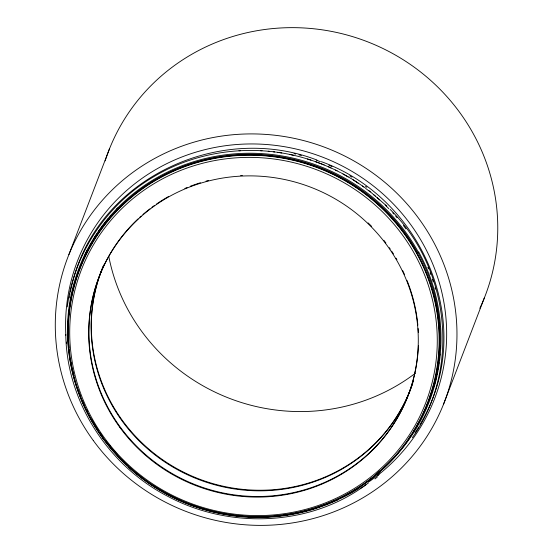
<?xml version="1.0" encoding="UTF-8"?>
<svg xmlns="http://www.w3.org/2000/svg" width="553" height="553" viewBox="0 0 553 553"><rect width="100%" height="100%" fill="white"/><g stroke="black" fill="none" stroke-linecap="round" stroke-linejoin="round"><path stroke-width="0.83" d="M67.286 306.88C74.026 253.599 106.653 204.658 152.773 177.299C199.64 148.819 258.956 142.868 310.883 160.08M69.077 298.088L69.346 296.588M69.616 295.081L69.92 293.588M70.224 292.095L70.528 290.601M70.701 289.862L71.558 286.15M71.752 285.41L72.706 281.719M72.913 280.986C99.277 178.17 219.624 122.4 316.945 160.038M433.78 385.925L434.084 384.867A186.638 179.988 20.4 0 0 438.854 362.63M432.156 391.213L432.494 390.162M68.883 254.615L109.508 148.757M443.361 404.672L484.317 297.984M424.573 416.333C475.4 321.182 421.033 197.29 321.376 161.69M424.234 417.017L419.858 425.008M194.891 506.14A186.651 180.264 22.5 0 0 268.882 516.661A186.644 180.147 22.3 0 0 315.023 508.248C331.053 502.504 345.915 497.265 359.955 487.566M417.902 428.264L418.683 426.964M415.068 432.771L417.515 428.921M412.317 437.693C461.167 369.01 449.651 268.011 390.107 209.4M376.303 474.522L379.807 471.433M376.876 474.336L368.028 481.801M379.033 472.068L377.492 473.465M377.243 473.686L376.766 474.115M377.222 473.845L376.275 474.674M374.022 476.568C362.851 485.734 350.45 493.387 337.365 499.511M378.515 472.297L379.005 471.916M365.906 484.801C309.438 526.691 228.949 529.097 167.642 496.248C108.118 465.557 66.685 401.72 65.766 334.392M337.814 499.953L327.162 504.523L315.369 508.698M194.905 506.106L192.237 505.152M315.348 161.6L324.176 164.96M328.53 166.799L337.088 170.787M341.291 172.937L353.561 179.974L365.284 187.875M369.058 190.688L386.796 206.075M130.211 467.976L129.817 467.631M129.202 467.769L129.99 468.467A187.453 181.184 22.4 0 0 192.057 505.677L194.76 506.583A187.432 181.025 22.5 0 0 269.048 517.179A187.391 180.872 22.3 0 0 315.376 508.719M128.814 467.409L128.42 467.057M418.718 251.947L422.043 258.32A187.446 180.769 20.4 0 1 440.147 321.348L440.589 326.388A187.432 180.803 22 0 1 382.275 469.414M417.944 252.541L421.255 258.887A186.665 180.015 20.4 0 1 439.282 321.652L439.725 326.671M65.848 335.284A191.366 184.847 21 0 1 337.33 163.536A191.366 184.847 21 0 1 369.404 481.476M66.512 343.696A191.366 184.847 21 0 1 66.346 342.044M418.4 345.701A165.506 159.865 21 0 1 187.232 481.297A165.506 159.865 21 0 1 138.05 218.912M139.861 217.246A165.506 159.865 21 0 1 141.084 216.147M142.937 214.523A165.506 159.865 21 0 1 149.953 208.82M151.923 207.327A165.506 159.865 21 0 1 154.584 205.391M156.61 203.974A165.506 159.865 21 0 1 168.506 196.536M184.833 188.476A165.506 159.865 21 0 1 187.135 187.515M190.218 186.292A165.506 159.865 21 0 1 200.435 182.753M206.034 181.121A165.506 159.865 21 0 1 208.453 180.485M240.652 175.543A165.506 159.865 21 0 1 242.332 175.46M368.111 222.9A165.506 159.865 21 0 1 371.692 226.44M383.83 240.292A165.506 159.865 21 0 1 385.87 242.94M389.298 247.675A165.506 159.865 21 0 1 390.245 249.05M391.642 251.124A165.506 159.865 21 0 1 393.453 253.931M396.059 258.189A165.506 159.865 21 0 1 396.902 259.627M402.715 270.652A165.506 159.865 21 0 1 404.464 274.419M407.056 280.523A165.506 159.865 21 0 1 417.854 325.233M418.123 328.51A165.506 159.865 21 0 1 418.358 332.602M412.365 384.217A165.506 159.865 21 0 1 198.976 478.946A165.506 159.865 21 0 1 103.37 265.931M84.906 256.481A186.195 179.849 21 0 1 88.432 248.822M294.044 153.686A186.195 179.849 21 0 1 295.668 154.059M298.917 154.854A186.195 179.849 21 0 1 301.344 155.49M316.53 160.232A186.195 179.849 21 0 1 320.457 161.69M328.98 165.195A186.195 179.849 21 0 1 332.035 166.564M349.752 175.854A186.195 179.849 21 0 1 351.964 177.188M365.519 186.285A186.195 179.849 21 0 1 366.881 187.294M437.25 372.266A186.195 179.849 21 0 1 432.999 387.764M432.197 390.169A186.195 179.849 21 0 1 429.584 397.317M105.146 160.882A201.714 194.836 20.9 0 1 368.367 42.111A201.714 194.836 20.9 0 1 479.852 308.277M415.365 373.24A191.366 184.847 21 0 1 108.775 256.378M84.27 256.903A186.644 180.285 21 0 1 87.803 249.216M436.683 376.261A186.644 180.285 21 0 1 433.455 387.694M432.114 391.711A186.644 180.285 21 0 1 429.149 399.653M413.437 380.899A165.506 159.865 21 0 1 199.868 479.963A165.506 159.865 21 0 1 103.853 264.859M427.877 267.32A187.426 180.748 20.4 0 1 428.52 268.889M430.075 272.843A187.426 180.748 20.4 0 1 430.669 274.433M432.363 279.23A187.426 180.748 20.4 0 1 433.227 281.871M435.031 287.85A187.426 180.748 20.4 0 1 435.405 289.191M435.46 380.582A186.658 179.988 21.4 0 1 434.084 385.434M432.57 390.252A186.658 179.988 21.4 0 1 429.239 399.453M84.388 256.841A186.644 179.995 20.4 0 1 87.388 250.447M238.951 150.817A187.432 181.329 21.7 0 1 240.451 150.727M260.359 150.692A187.432 181.329 21.7 0 1 262.06 150.782M268.205 151.246A187.432 181.329 21.7 0 1 269.643 151.384M273.23 151.778A187.432 181.329 21.7 0 1 274.661 151.951M277.53 152.331A187.432 181.329 21.7 0 1 281.809 152.987M289.82 154.474A187.432 181.329 21.7 0 1 293.671 155.31M307.385 158.988A187.432 181.329 21.7 0 1 331.074 168.015M335.388 170.054A187.432 181.329 21.7 0 1 340.544 172.667M343.088 174.029A187.432 181.329 21.7 0 1 348.12 176.87M353.056 179.856A187.432 181.329 21.7 0 1 358.254 183.216M362.333 186.029A187.432 181.329 21.7 0 1 363.674 186.99M365.671 188.455A187.432 181.329 21.7 0 1 370.261 191.96M373.469 194.545A187.432 181.329 21.7 0 1 375.363 196.135M377.243 197.739A187.432 181.329 21.7 0 1 379.711 199.923M385.22 205.073A187.432 181.329 21.7 0 1 388.8 208.661M392.782 212.864A187.432 181.329 21.7 0 1 393.75 213.935M395.658 216.078A187.432 181.329 21.7 0 1 397.061 217.695M403.365 225.465A187.432 181.329 21.7 0 1 405.93 228.894M84.381 256.951A186.651 180.575 21.7 0 1 87.616 250.136M89.939 245.67A186.651 180.575 21.7 0 1 90.74 244.191M93.657 239.096A186.651 180.575 21.7 0 1 96.747 234.092M98.552 231.341A186.651 180.575 21.7 0 1 99.457 230.007M101.296 227.352A186.651 180.575 21.7 0 1 102.236 226.046M438.709 363.542A186.651 180.575 21.7 0 1 433.421 387.162M431.976 391.78A186.651 180.575 21.7 0 1 429.294 399.349M84.602 256.599A186.644 180.409 22.4 0 1 88.155 249.272M90.132 245.553A186.644 180.409 22.4 0 1 97.079 233.912M100.681 228.589A186.644 180.409 22.4 0 1 108.333 218.518M110.13 216.354A186.644 180.409 22.4 0 1 111.042 215.283M116.22 209.525A186.644 180.409 22.4 0 1 117.671 207.99M440.499 345.625A186.638 179.988 20.4 0 1 440.382 347.761M439.884 354.155A186.638 179.988 20.4 0 1 439.739 355.572M439.421 358.399A186.638 179.988 20.4 0 1 439.241 359.809M431.464 393.314A186.7 180.015 20.9 0 1 429.08 399.888M439.676 326.671A186.651 180.05 22 0 1 413.319 431.686M411.418 434.637A186.651 180.05 22 0 1 408.252 439.282M124.038 461.423A186.644 180.071 19.9 0 1 121.999 459.412M117.022 454.227A186.644 180.071 19.9 0 1 105.913 441.031M102.429 436.338A186.644 180.071 19.9 0 1 99.913 432.743M97.888 429.716A186.644 180.071 19.9 0 1 91.452 419.126M87.346 411.411A186.644 180.071 19.9 0 1 86.489 409.676M84.021 404.43A186.644 180.071 19.9 0 1 82.473 400.89M80.738 396.653A186.644 180.071 19.9 0 1 79.964 394.655M78.961 391.987A186.644 180.071 19.9 0 1 78.243 389.969M73.881 375.667A186.644 180.071 19.9 0 1 72.008 367.738M71.213 363.75A186.644 180.071 19.9 0 1 70.915 362.146M69.36 351.701A186.644 180.071 19.9 0 1 69.18 350.084M68.931 347.664A186.644 180.071 19.9 0 1 68.655 344.429M68.33 339.279A186.644 180.071 19.9 0 1 68.296 323.429M68.482 319.897A186.644 180.071 19.9 0 1 213.956 157.64A186.644 180.071 19.9 0 1 417.55 252.735M192.216 505.214A186.679 180.437 22.4 0 1 190.847 504.709M180.741 500.583A186.679 180.437 22.4 0 1 165.734 493.172M163.19 491.755A186.679 180.437 22.4 0 1 153.257 485.7M143.711 479.057A186.679 180.437 22.4 0 1 133.508 470.942M131.255 468.992A186.679 180.437 22.4 0 1 130.363 468.197M379.711 471.661A187.432 180.803 22 0 1 377.754 473.313M128.828 466.628A187.426 180.824 19.9 0 1 138.886 189.437A187.426 180.824 19.9 0 1 418.324 252.147M377.471 476.845A54.706 24.747 -43.6 0 1 374.975 478.926M379.275 471.591A3.878 0.449 -42.7 0 1 379.918 471.121M368.678 482.693A151.971 148.508 64.1 0 1 360.452 488.354M378.985 474.536A36.36 16.728 -47.2 0 1 377.623 475.822M380.409 471.73A7.514 2.274 -46 0 1 378.107 473.997M379.766 471.115A4.445 0.442 -45.8 0 1 380.609 470.444M93.284 440.506A201.714 194.843 21 0 0 439.359 413.914A201.714 194.843 21 0 0 235.73 134.51A201.714 194.843 21 0 0 93.284 440.506M103.411 438.225A186.195 179.849 21 0 0 422.858 413.679A186.195 179.849 21 0 0 234.894 155.766A186.195 179.849 21 0 0 103.411 438.225M119.883 427.448A165.506 159.865 21 0 0 403.842 405.625A165.506 159.865 21 0 0 236.76 176.372A165.506 159.865 21 0 0 119.883 427.448M103.01 438.564A186.644 180.285 21 0 0 423.232 413.955A186.644 180.285 21 0 0 234.818 155.428A186.644 180.285 21 0 0 103.01 438.564M110.33 445.524A184.578 178.287 21 0 0 424.877 405.017A184.578 178.287 21 0 0 225.278 158.911A184.578 178.287 21 0 0 110.33 445.524"/></g></svg>
